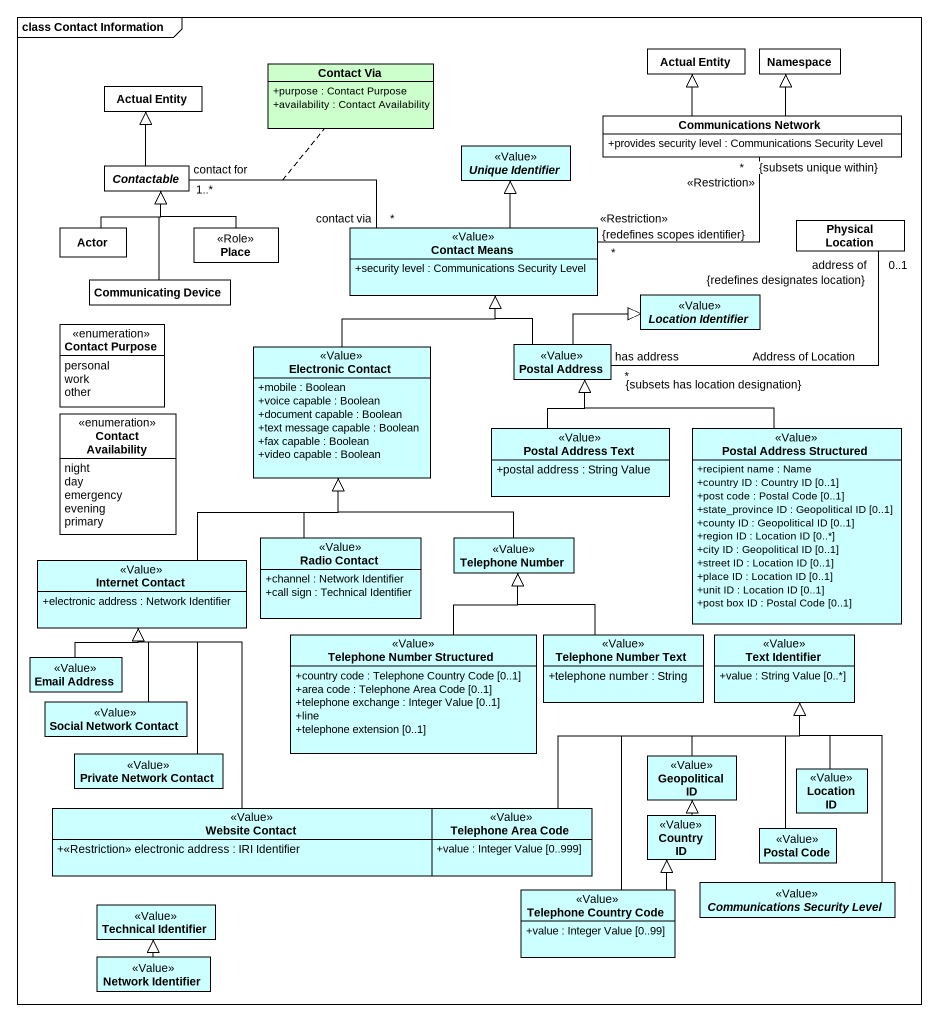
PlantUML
@startuml
mainframe class Contact Information
hide circle
hide empty members
skinparam classAttributeIconSize 0
class "Contact Via" as Contact_Via #CCFFCC {
  +purpose : Contact Purpose
  +availability : Contact Availability
}
class "Actual Entity" as Actual_Entity
class "Namespace" as Namespace_
class "Actual Entity" as Actual_Entity_2
class "Communications Network" as Communications_Network {
  +provides security level : Communications Security Level
}
abstract class Contactable
abstract class "Unique Identifier" as Unique_Identifier <<Value>> #CCFFFF
class "Actor" as Actor_
class Place <<Role>>
class "Contact Means" as Contact_Means <<Value>> #CCFFFF {
  +security level : Communications Security Level
}
class "Physical Location" as Physical_Location
class "Communicating Device" as Communicating_Device
abstract class "Location Identifier" as Location_Identifier <<Value>> #CCFFFF
enum "Contact Purpose" as Contact_Purpose {
  personal
  work
  other
}
class "Electronic Contact" as Electronic_Contact <<Value>> #CCFFFF {
  +mobile : Boolean
  +voice capable : Boolean
  +document capable : Boolean
  +text message capable : Boolean
  +fax capable : Boolean
  +video capable : Boolean
}
class "Postal Address" as Postal_Address <<Value>> #CCFFFF
enum "Contact Availability" as Contact_Availability {
  night
  day
  emergency
  evening
  primary
}
class "Postal Address Text" as Postal_Address_Text <<Value>> #CCFFFF {
  +postal address : String Value
}
class "Postal Address Structured" as Postal_Address_Structured <<Value>> #CCFFFF {
  +recipient name : Name
  +country ID : Country ID [0..1]
  +post code : Postal Code [0..1]
  +state_province ID : Geopolitical ID [0..1]
  +county ID : Geopolitical ID [0..1]
  +region ID : Location ID [0..*]
  +city ID : Geopolitical ID [0..1]
  +street ID : Location ID [0..1]
  +place ID : Location ID [0..1]
  +unit ID : Location ID [0..1]
  +post box ID : Postal Code [0..1]
}
class "Radio Contact" as Radio_Contact <<Value>> #CCFFFF {
  +channel : Network Identifier
  +call sign : Technical Identifier
}
class "Telephone Number" as Telephone_Number <<Value>> #CCFFFF
class "Internet Contact" as Internet_Contact <<Value>> #CCFFFF {
  +electronic address : Network Identifier
}
class "Telephone Number Structured" as Telephone_Number_Structured <<Value>> #CCFFFF {
  +country code : Telephone Country Code [0..1]
  +area code : Telephone Area Code [0..1]
  +telephone exchange : Integer Value [0..1]
  +line
  +telephone extension [0..1]
}
class "Telephone Number Text" as Telephone_Number_Text <<Value>> #CCFFFF {
  +telephone number : String
}
class "Text Identifier" as Text_Identifier <<Value>> #CCFFFF {
  +value : String Value [0..*]
}
class "Email Address" as Email_Address <<Value>> #CCFFFF
class "Social Network Contact" as Social_Network_Contact <<Value>> #CCFFFF
class "Private Network Contact" as Private_Network_Contact <<Value>> #CCFFFF
class "Geopolitical ID" as Geopolitical_ID <<Value>> #CCFFFF
class "Location ID" as Location_ID <<Value>> #CCFFFF
class "Website Contact" as Website_Contact <<Value>> #CCFFFF {
  +<<Restriction>> electronic address : IRI Identifier
}
class "Telephone Area Code" as Telephone_Area_Code <<Value>> #CCFFFF {
  +value : Integer Value [0..999]
}
class "Country ID" as Country_ID <<Value>> #CCFFFF
class "Postal Code" as Postal_Code <<Value>> #CCFFFF
abstract class "Communications Security Level" as Communications_Security <<Value>> #CCFFFF
class "Technical Identifier" as Technical_Identifier <<Value>> #CCFFFF
class "Telephone Country Code" as Telephone_Country_Code <<Value>> #CCFFFF {
  +value : Integer Value [0..99]
}
class "Network Identifier" as Network_Identifier <<Value>> #CCFFFF
Communications_Network -up-|> Actual_Entity
Communications_Network -up-|> Namespace_
Communications_Network "*\n{subsets unique within}\n<<Restriction>>" -left- "*\n{redefines scopes identifier}\n<<Restriction>>" Contact_Means
Contactable -up-|> Actual_Entity_2
Contactable "contact for\n1..*" -right- "contact via\n*" Contact_Means
(Contactable, Contact_Means) .. Contact_Via
Actor_ -up-|> Contactable
Place -up-|> Contactable
Contact_Means -up-|> Unique_Identifier
Physical_Location "address of\n0..1\n{redefines designates location}" -left- "has address\n*\n{subsets has location designation}" Postal_Address : Address of Location
Communicating_Device -up-|> Contactable
Electronic_Contact -up-|> Contact_Means
Postal_Address -up-|> Contact_Means
Postal_Address -right-|> Location_Identifier
Postal_Address_Text -up-|> Postal_Address
Postal_Address_Structured -up-|> Postal_Address
Radio_Contact -up-|> Electronic_Contact
Telephone_Number -up-|> Electronic_Contact
Internet_Contact -up-|> Electronic_Contact
Telephone_Number_Structured -up-|> Telephone_Number
Telephone_Number_Text -up-|> Telephone_Number
Email_Address -up-|> Internet_Contact
Social_Network_Contact -up-|> Internet_Contact
Private_Network_Contact -up-|> Internet_Contact
Geopolitical_ID -up-|> Text_Identifier
Location_ID -up-|> Text_Identifier
Website_Contact -up-|> Internet_Contact
Telephone_Area_Code -up-|> Text_Identifier
Country_ID -up-|> Geopolitical_ID
Postal_Code -up-|> Text_Identifier
Communications_Security -up-|> Text_Identifier
Telephone_Country_Code -up-|> Text_Identifier
Telephone_Country_Code -up-|> Country_ID
Network_Identifier -up-|> Technical_Identifier
@enduml
